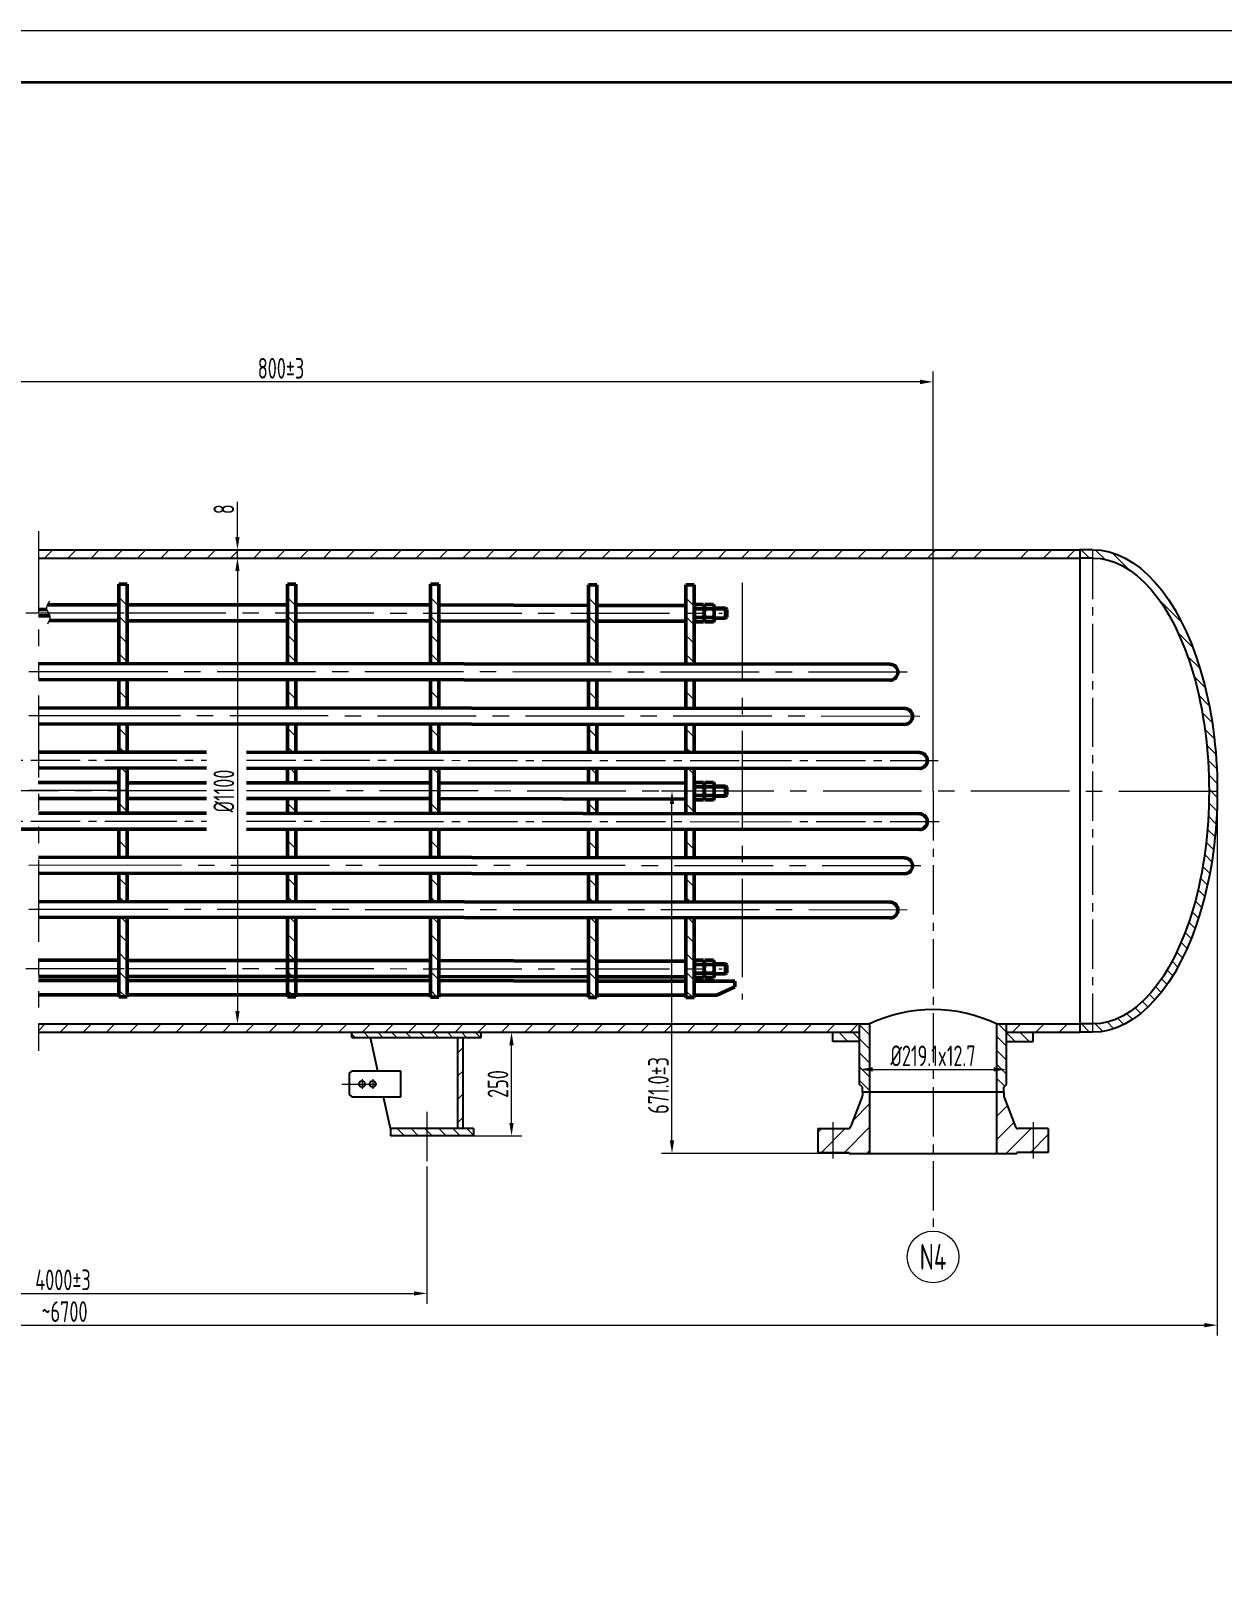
# Model space of a CAD drawing. Header units: millimetres. Extents: x 5765 to 6606, y -201 to 393.
# Drawn here: x 6036.5 to 6266.8, y 96.4 to 393.4 of the extents above; entities that cross this region are included whole.
import ezdxf
from ezdxf.enums import TextEntityAlignment as Align

# ---------------------------------------------------------------- set-up
doc = ezdxf.new("R2010")
doc.units = ezdxf.units.MM
doc.linetypes.add('CENTER2', pattern=[28.575, 19.05, -3.175, 3.175, -3.175])
doc.linetypes.add('PHANTOM2', pattern=[31.75, 15.875, -3.175, 3.175, -3.175, 3.175, -3.175])
for name, color, linetype, lineweight in [('1', 4, 'Continuous', 25), ('1粗实线', 7, 'Continuous', 35), ('2', 7, 'Continuous', 50), ('2细实线', 3, 'Continuous', 13), ('3中心线', 1, 'CENTER2', 13), ('5双点划线', 2, 'PHANTOM2', 13), ('6剖面线', 6, 'Continuous', 13), ('7文本', 2, 'Continuous', 13), ('8标注', 3, 'Continuous', 13), ('9图表', 4, 'Continuous', 13)]:
    doc.layers.add(name, color=color, linetype=linetype, lineweight=lineweight)
doc.styles.add('lanpec', font='bpec_e.shx', dxfattribs={"width": 0.75, "bigfont": 'hztxt.shx'})
doc.styles.add('lanpec-dim', font='bpec_e.shx', dxfattribs={"width": 0.75})
doc.dimstyles.new('lanpec', dxfattribs={"dimtxt": 4, "dimasz": 2.5, "dimexe": 2, "dimexo": 0, "dimtad": 1, "dimdsep": 46, "dimtxsty": 'lanpec-dim', "dimcen": 2.5, "dimclrd": 256, "dimclre": 256, "dimclrt": 256, "dimazin": 0, "dimtfac": 1, "dimtmove": 0, "dimatfit": 3, "dimfxl": 1, "dimlwd": -1, "dimlwe": -1, "dimarcsym": 0})
doc.dimstyles.new('lanpec$0', dxfattribs={"dimscale": 10, "dimtxt": 4, "dimasz": 2.5, "dimexe": 2, "dimexo": 0, "dimtad": 1, "dimdec": 1, "dimdsep": 46, "dimtxsty": 'lanpec-dim', "dimcen": 0.09, "dimclrd": 256, "dimclre": 256, "dimclrt": 256, "dimadec": 1, "dimazin": 0, "dimtfac": 0.707, "dimtdec": 1, "dimtmove": 0, "dimatfit": 3, "dimfxl": 1, "dimarcsym": 0})
pattern_1 = [(45, (5978.941, 1232.6665), (-2.245064, 2.245064), [])]
pattern_2 = [(45, (4696.8236, 1225.4464), (-2.245064, 2.245064), [])]
pattern_3 = [(135, (5978.9409, 1232.6665), (-1.3470384, -1.3470384), [])]

# ---------------------------------------------------------------- blocks, each defined once
blk = doc.blocks.new('A1')
at = {"layer": '1粗实线'}
blk.add_lwpolyline([(-816, 10), (-10, 10), (-10, 584), (-816, 584)], close=True, dxfattribs=at)
at = {"layer": '9图表'}
blk.add_lwpolyline([(-841, 0), (0, 0), (0, 594), (-841, 594)], close=True, dxfattribs=at)
blk = doc.blocks.new('*D35')
at = {"layer": '8标注', "transparency": 16777216}
for p, q in [((5958.81, 325.61), (5958.81, 327.61)), ((6210.86, 246.54), (6210.86, 327.61)), ((6208.36, 325.61), (5961.31, 325.61))]:
    blk.add_line(p, q, dxfattribs=at)
for points in [[(5961.31, 326.03), (5961.31, 325.19), (5958.81, 325.61)], [(6208.36, 326.03), (6208.36, 325.19), (6210.86, 325.61)]]:
    blk.add_solid(points, dxfattribs=at)
at = {"layer": 'Defpoints', "color": 0, "transparency": 16777216}
for p in [(5958.81, 325.61), (5958.81, 325.61), (6210.86, 246.54)]:
    blk.add_point(p, dxfattribs=at)
at = {"layer": '8标注', "transparency": 16777216, "insert": (6084.84, 328.24), "char_height": 4, "attachment_point": 5, "style": 'lanpec-dim'}
blk.add_mtext('800%%P3', dxfattribs=at)
blk = doc.blocks.new('*D37')
at = {"layer": '8标注', "transparency": 16777216}
for p, q in [((5972.39, 173.87), (5972.39, 147.53)), ((6113.02, 174.04), (6113.02, 147.53)), ((5974.89, 149.53), (6110.52, 149.53))]:
    blk.add_line(p, q, dxfattribs=at)
for points in [[(5974.89, 149.94), (5974.89, 149.11), (5972.39, 149.53)], [(6110.52, 149.94), (6110.52, 149.11), (6113.02, 149.53)]]:
    blk.add_solid(points, dxfattribs=at)
at = {"layer": 'Defpoints', "color": 0, "transparency": 16777216}
for p in [(5972.39, 173.87), (6113.02, 174.04), (6113.02, 149.53)]:
    blk.add_point(p, dxfattribs=at)
at = {"layer": '8标注', "transparency": 16777216, "insert": (6042.71, 152.15), "char_height": 4, "attachment_point": 5, "style": 'lanpec-dim'}
blk.add_mtext('4000%%p3', dxfattribs=at)
blk = doc.blocks.new('*D38')
at = {"layer": '8标注', "transparency": 16777216}
for p, q in [((5820.21, 246.58), (5820.21, 141.4)), ((6265.8, 246.58), (6265.8, 141.4)), ((5822.71, 143.4), (6263.3, 143.4))]:
    blk.add_line(p, q, dxfattribs=at)
for points in [[(5822.71, 143.81), (5822.71, 142.98), (5820.21, 143.4)], [(6263.3, 143.81), (6263.3, 142.98), (6265.8, 143.4)]]:
    blk.add_solid(points, dxfattribs=at)
at = {"layer": 'Defpoints', "color": 0, "transparency": 16777216}
for p in [(5820.21, 246.58), (6265.8, 246.58), (6265.8, 143.4)]:
    blk.add_point(p, dxfattribs=at)
at = {"layer": '8标注', "transparency": 16777216, "insert": (6043.01, 146.02), "char_height": 4, "attachment_point": 5, "style": 'lanpec-dim'}
blk.add_mtext('~6700', dxfattribs=at)
blk = doc.blocks.new('*D44')
at = {"layer": '8标注', "transparency": 16777216}
for p, q in [((6196.68, 192.8), (6196.68, 194.8)), ((6225.05, 191.41), (6225.05, 194.8)), ((6199.18, 192.8), (6222.55, 192.8))]:
    blk.add_line(p, q, dxfattribs=at)
for points in [[(6199.18, 193.22), (6199.18, 192.39), (6196.68, 192.8)], [(6222.55, 193.22), (6222.55, 192.39), (6225.05, 192.8)]]:
    blk.add_solid(points, dxfattribs=at)
at = {"layer": 'Defpoints', "color": 0, "transparency": 16777216}
for p in [(6196.68, 192.8), (6225.05, 192.8), (6225.05, 191.41)]:
    blk.add_point(p, dxfattribs=at)
at = {"layer": '8标注', "transparency": 16777216, "insert": (6210.86, 195.43), "char_height": 4, "attachment_point": 5, "style": 'lanpec-dim'}
blk.add_mtext('%%C219.1x12.7', dxfattribs=at)
blk = doc.blocks.new('*D49')
at = {"layer": '8标注', "transparency": 16777216}
for p, q in [((6123.52, 199.98), (6131.4, 199.98)), ((6129.4, 182.48), (6129.4, 197.48)), ((6122.02, 179.98), (6131.4, 179.98))]:
    blk.add_line(p, q, dxfattribs=at)
for points in [[(6128.98, 197.48), (6129.81, 197.48), (6129.4, 199.98)], [(6128.98, 182.48), (6129.81, 182.48), (6129.4, 179.98)]]:
    blk.add_solid(points, dxfattribs=at)
at = {"layer": 'Defpoints', "color": 0, "transparency": 16777216}
for p in [(6123.52, 199.98), (6129.4, 199.98), (6122.02, 179.98)]:
    blk.add_point(p, dxfattribs=at)
at = {"layer": '8标注', "transparency": 16777216, "insert": (6126.77, 189.98), "char_height": 4, "attachment_point": 5, "rotation": 90, "style": 'lanpec-dim'}
blk.add_mtext('250', dxfattribs=at)
blk = doc.blocks.new('*D61')
at = {"layer": '8标注', "transparency": 16777216}
for p, q in [((6076.43, 291.58), (6078.43, 291.58)), ((6076.43, 289.08), (6076.43, 204.08)), ((6076.43, 201.58), (6078.43, 201.58))]:
    blk.add_line(p, q, dxfattribs=at)
for points in [[(6076.01, 289.08), (6076.84, 289.08), (6076.43, 291.58)], [(6076.01, 204.08), (6076.84, 204.08), (6076.43, 201.58)]]:
    blk.add_solid(points, dxfattribs=at)
at = {"layer": 'Defpoints', "color": 0, "transparency": 16777216}
for p in [(6076.43, 291.58), (6076.43, 201.58), (6076.43, 201.58)]:
    blk.add_point(p, dxfattribs=at)
at = {"layer": '8标注', "transparency": 16777216, "insert": (6073.8, 246.58), "char_height": 4, "attachment_point": 5, "rotation": 90, "style": 'lanpec-dim'}
blk.add_mtext('%%C1100', dxfattribs=at)
blk = doc.blocks.new('*D60')
at = {"layer": '8标注', "transparency": 16777216}
for p, q in [((6076.43, 295.68), (6076.43, 302.42)), ((6079.41, 293.18), (6074.43, 293.18)), ((6079.19, 291.58), (6074.43, 291.58)), ((6076.43, 291.58), (6076.43, 293.18)), ((6076.43, 289.08), (6076.43, 286.58))]:
    blk.add_line(p, q, dxfattribs=at)
for points in [[(6076.01, 295.68), (6076.84, 295.68), (6076.43, 293.18)], [(6076.01, 289.08), (6076.84, 289.08), (6076.43, 291.58)]]:
    blk.add_solid(points, dxfattribs=at)
at = {"layer": 'Defpoints', "color": 0, "transparency": 16777216}
for p in [(6076.43, 293.18), (6079.19, 291.58), (6079.41, 293.18)]:
    blk.add_point(p, dxfattribs=at)
at = {"layer": '8标注', "transparency": 16777216, "insert": (6073.8, 301.02), "char_height": 4, "attachment_point": 5, "rotation": 90, "style": 'lanpec-dim'}
blk.add_mtext('8', dxfattribs=at)
blk = doc.blocks.new('管口号')
at = {"layer": '2细实线'}
blk.add_circle((0, 5), 5, dxfattribs=at)
at = {"layer": '7文本', "style": 'lanpec', "width": 0.75}
blk.add_attdef('N', text='', height=5, dxfattribs=at).set_placement((0, 5), align=Align.MIDDLE_CENTER)
blk = doc.blocks.new('*D65')
at = {"layer": '8标注', "transparency": 16777216}
for p, q in [((6166.95, 246.58), (6158.41, 246.58)), ((6160.41, 179.08), (6160.41, 244.08)), ((6206.94, 176.58), (6158.41, 176.58))]:
    blk.add_line(p, q, dxfattribs=at)
for points in [[(6159.99, 244.08), (6160.83, 244.08), (6160.41, 246.58)], [(6159.99, 179.08), (6160.83, 179.08), (6160.41, 176.58)]]:
    blk.add_solid(points, dxfattribs=at)
at = {"layer": 'Defpoints', "color": 0, "transparency": 16777216}
for p in [(6160.41, 246.58), (6166.95, 246.58), (6206.94, 176.58)]:
    blk.add_point(p, dxfattribs=at)
at = {"layer": '8标注', "transparency": 16777216, "insert": (6157.79, 189.7), "char_height": 4, "attachment_point": 5, "rotation": 90, "style": 'lanpec-dim'}
blk.add_mtext('671.0±3', dxfattribs=at)

msp = doc.modelspace()

# ---------------------------------------------------------------- hatches: boundary and pattern name
at = {"layer": '6剖面线'}
h = msp.add_hatch(dxfattribs=at)
h.set_pattern_fill('ANSI31', color=256, style=0)
h.set_pattern_definition(pattern_1)
h.paths.add_polyline_path([(6226.383, 293.183), (6226.383, 291.583), (6239.203, 291.583), (6239.203, 293.183)])
h.paths.add_polyline_path([(6222.111, 291.583), (6222.111, 293.183), (6037.951, 293.183), (6037.951, 291.583)])
h = msp.add_hatch(dxfattribs=at)
h.set_pattern_fill('ANSI31', color=256, scale=0.6, angle=90, style=0)
h.set_pattern_definition(pattern_3)
h.paths.add_polyline_path([(6241.703, 201.583), (6239.203, 201.583), (6239.203, 199.983), (6241.703, 199.983)])
edge = h.paths.add_edge_path()
edge.add_ellipse((6241.703, 246.583), major_axis=(0, 46.6), ratio=0.5171674, start_angle=180, end_angle=360)
edge.add_line((6241.703, 293.183), (6241.703, 291.583))
edge.add_ellipse((6241.703, 246.583), major_axis=(0, 45), ratio=0.5, start_angle=180, end_angle=360, ccw=False)
edge.add_line((6241.703, 201.583), (6241.703, 199.983))
h.paths.add_polyline_path([(6241.703, 293.183), (6239.203, 293.183), (6239.203, 291.583), (6241.703, 291.583)])
h = msp.add_hatch(dxfattribs=at)
h.set_pattern_fill('ANSI31', color=256, scale=0.804645, angle=90)
h.set_pattern_definition([(135, (4751.496, -86.7628), (-1.8064793, -1.8064793), [])])
h.paths.add_polyline_path([(6055.146, 286.546), (6053.536, 286.546), (6053.536, 281.027), (6055.146, 281.027)])
h.paths.add_polyline_path([(6055.146, 281.027), (6053.536, 281.027), (6053.536, 271.177), (6055.146, 271.177)])
h.paths.add_polyline_path([(6055.146, 268.112), (6053.536, 268.112), (6053.536, 262.648), (6055.146, 262.648)])
h.paths.add_polyline_path([(6055.146, 259.583), (6053.536, 259.583), (6053.536, 254.113), (6055.146, 254.113)])
h.paths.add_polyline_path([(6055.146, 251.043), (6053.536, 251.043), (6053.536, 248.204), (6055.146, 248.204)])
h.paths.add_polyline_path([(6055.146, 245.147), (6053.536, 245.147), (6053.536, 242.308), (6055.146, 242.308)])
h.paths.add_polyline_path([(6055.146, 239.238), (6053.536, 239.238), (6053.536, 233.769), (6055.146, 233.769)])
h.paths.add_polyline_path([(6055.146, 230.704), (6053.536, 230.704), (6053.536, 225.239), (6055.146, 225.239)])
h.paths.add_polyline_path([(6055.146, 222.174), (6053.536, 222.174), (6053.536, 212.325), (6055.146, 212.325)])
h.paths.add_polyline_path([(6055.146, 212.325), (6053.536, 212.325), (6053.536, 206.805), (6055.146, 206.805)])
h = msp.add_hatch(dxfattribs=at)
h.set_pattern_fill('ANSI31', color=256, scale=0.804645, angle=90)
h.set_pattern_definition([(135, (4784.0853, -86.775), (-1.8064793, -1.8064793), [])])
h.paths.add_polyline_path([(6087.735, 286.534), (6086.126, 286.534), (6086.126, 281.014), (6087.735, 281.014)])
h.paths.add_polyline_path([(6087.735, 281.014), (6086.126, 281.014), (6086.126, 271.165), (6087.735, 271.165)])
h.paths.add_polyline_path([(6087.735, 268.1), (6086.126, 268.1), (6086.126, 262.635), (6087.735, 262.635)])
h.paths.add_polyline_path([(6087.735, 259.57), (6086.126, 259.57), (6086.126, 254.101), (6087.735, 254.101)])
h.paths.add_polyline_path([(6087.735, 251.031), (6086.126, 251.031), (6086.126, 248.192), (6087.735, 248.192)])
h.paths.add_polyline_path([(6087.735, 245.135), (6086.126, 245.135), (6086.126, 242.296), (6087.735, 242.296)])
h.paths.add_polyline_path([(6087.735, 239.226), (6086.126, 239.226), (6086.126, 233.756), (6087.735, 233.756)])
h.paths.add_polyline_path([(6087.735, 230.691), (6086.126, 230.691), (6086.126, 225.227), (6087.735, 225.227)])
h.paths.add_polyline_path([(6087.735, 222.162), (6086.126, 222.162), (6086.126, 212.312), (6087.735, 212.312)])
h.paths.add_polyline_path([(6087.735, 212.312), (6086.126, 212.312), (6086.126, 206.793), (6087.735, 206.793)])
h = msp.add_hatch(dxfattribs=at)
h.set_pattern_fill('ANSI31', color=256, scale=0.804645, angle=90)
h.set_pattern_definition([(135, (4811.672, -86.795), (-1.8064793, -1.8064793), [])])
h.paths.add_polyline_path([(6115.322, 286.514), (6113.712, 286.514), (6113.712, 280.994), (6115.322, 280.994)])
h.paths.add_polyline_path([(6115.322, 280.994), (6113.712, 280.994), (6113.712, 271.145), (6115.322, 271.145)])
h.paths.add_polyline_path([(6115.322, 268.08), (6113.712, 268.08), (6113.712, 262.615), (6115.322, 262.615)])
h.paths.add_polyline_path([(6115.322, 259.55), (6113.712, 259.55), (6113.712, 254.081), (6115.322, 254.081)])
h.paths.add_polyline_path([(6115.322, 251.011), (6113.712, 251.011), (6113.712, 248.172), (6115.322, 248.172)])
h.paths.add_polyline_path([(6115.322, 245.115), (6113.712, 245.115), (6113.712, 242.276), (6115.322, 242.276)])
h.paths.add_polyline_path([(6115.322, 239.206), (6113.712, 239.206), (6113.712, 233.736), (6115.322, 233.736)])
h.paths.add_polyline_path([(6115.322, 230.671), (6113.712, 230.671), (6113.712, 225.207), (6115.322, 225.207)])
h.paths.add_polyline_path([(6115.322, 222.142), (6113.712, 222.142), (6113.712, 212.292), (6115.322, 212.292)])
h.paths.add_polyline_path([(6115.322, 212.292), (6113.712, 212.292), (6113.712, 206.773), (6115.322, 206.773)])
h = msp.add_hatch(dxfattribs=at)
h.set_pattern_fill('ANSI31', color=256, scale=0.804645, angle=90)
h.set_pattern_definition([(135, (4842.2413, -86.8808), (-1.8064793, -1.8064793), [])])
h.paths.add_polyline_path([(6145.891, 286.428), (6144.282, 286.428), (6144.282, 280.909), (6145.891, 280.909)])
h.paths.add_polyline_path([(6145.891, 280.909), (6144.282, 280.909), (6144.282, 271.059), (6145.891, 271.059)])
h.paths.add_polyline_path([(6145.891, 267.994), (6144.282, 267.994), (6144.282, 262.53), (6145.891, 262.53)])
h.paths.add_polyline_path([(6145.891, 259.465), (6144.282, 259.465), (6144.282, 253.995), (6145.891, 253.995)])
h.paths.add_polyline_path([(6145.891, 250.925), (6144.282, 250.925), (6144.282, 248.086), (6145.891, 248.086)])
h.paths.add_polyline_path([(6145.891, 245.029), (6144.282, 245.029), (6144.282, 242.19), (6145.891, 242.19)])
h.paths.add_polyline_path([(6145.891, 239.12), (6144.282, 239.12), (6144.282, 233.651), (6145.891, 233.651)])
h.paths.add_polyline_path([(6145.891, 230.586), (6144.282, 230.586), (6144.282, 225.121), (6145.891, 225.121)])
h.paths.add_polyline_path([(6145.891, 222.056), (6144.282, 222.056), (6144.282, 212.207), (6145.891, 212.207)])
h.paths.add_polyline_path([(6145.891, 212.207), (6144.282, 212.207), (6144.282, 206.687), (6145.891, 206.687)])
h = msp.add_hatch(dxfattribs=at)
h.set_pattern_fill('ANSI31', color=256, scale=0.804645, angle=90)
h.set_pattern_definition([(135, (4861.071, -86.8808), (-1.8064793, -1.8064793), [])])
h.paths.add_polyline_path([(6164.721, 286.428), (6163.111, 286.428), (6163.111, 280.909), (6164.721, 280.909)])
h.paths.add_polyline_path([(6164.721, 280.909), (6163.111, 280.909), (6163.111, 271.059), (6164.721, 271.059)])
h.paths.add_polyline_path([(6164.721, 267.994), (6163.111, 267.994), (6163.111, 262.53), (6164.721, 262.53)])
h.paths.add_polyline_path([(6164.721, 259.465), (6163.111, 259.465), (6163.111, 253.995), (6164.721, 253.995)])
h.paths.add_polyline_path([(6164.721, 250.925), (6163.111, 250.925), (6163.111, 248.086), (6164.721, 248.086)])
h.paths.add_polyline_path([(6164.721, 245.029), (6163.111, 245.029), (6163.111, 242.19), (6164.721, 242.19)])
h.paths.add_polyline_path([(6164.721, 239.12), (6163.111, 239.12), (6163.111, 233.651), (6164.721, 233.651)])
h.paths.add_polyline_path([(6164.721, 230.586), (6163.111, 230.586), (6163.111, 225.121), (6164.721, 225.121)])
h.paths.add_polyline_path([(6164.721, 222.056), (6163.111, 222.056), (6163.111, 212.207), (6164.721, 212.207)])
h.paths.add_polyline_path([(6164.721, 212.207), (6163.111, 212.207), (6163.111, 206.687), (6164.721, 206.687)])
h = msp.add_hatch(dxfattribs=at)
h.set_pattern_fill('ANSI31', color=256, style=0)
h.set_pattern_definition(pattern_2)
h.paths.add_polyline_path([(6239.203, 201.583), (6225.046, 201.583), (6225.046, 199.983), (6239.203, 199.983)])
h.paths.add_polyline_path([(6196.678, 199.983), (6196.678, 201.583), (6037.951, 201.583), (6037.951, 199.983), (6110.631, 199.983), (6111.544, 199.983), (6113.259, 199.983), (6115.112, 199.983), (6115.887, 199.983)])
h = msp.add_hatch(dxfattribs=at)
h.set_pattern_fill('ANSI31', color=256, scale=0.6, angle=90, style=0)
h.set_pattern_definition([(135, (6112.0725, 199.5294), (-1.34704, -1.34704), [])])
h.paths.add_polyline_path([(6115.887, 199.983), (6110.631, 199.983), (6110.631, 198.983), (6115.887, 198.983)])
h.paths.add_polyline_path([(6110.631, 198.983), (6110.631, 199.983), (6098.521, 199.983), (6098.521, 198.983)])
h.paths.add_polyline_path([(6115.887, 199.983), (6115.887, 198.983), (6123.521, 198.983), (6123.521, 199.983)])
h = msp.add_hatch(dxfattribs=at)
h.set_pattern_fill('ANSI31', color=256, scale=0.6, angle=90, style=0)
h.set_pattern_definition(pattern_3)
h.paths.add_polyline_path([(6196.678, 198.215), (6196.678, 199.983), (6191.518, 199.983), (6191.518, 198.215)])
h.paths.add_polyline_path([(6225.046, 199.983), (6225.046, 198.215), (6230.206, 198.215), (6230.206, 199.983)])
h = msp.add_hatch(dxfattribs=at)
h.set_pattern_fill('ANSI31', color=256, scale=0.6, angle=90, style=0)
h.set_pattern_definition([(135, (6196.8826, 193.1177), (-1.34704, -1.34704), [])])
h.paths.add_polyline_path([(6197.212, 201.583), (6196.678, 201.583), (6196.678, 189.879), (6197.212, 189.345)])
h.paths.add_polyline_path([(6225.046, 201.583), (6224.512, 201.583), (6224.512, 189.345), (6225.046, 189.879)])
h.paths.add_polyline_path([(6198.612, 188.383), (6197.212, 188.383), (6197.212, 201.583), (6198.612, 201.583)])
h.paths.add_polyline_path([(6224.512, 188.383), (6223.112, 188.383), (6223.112, 201.583), (6224.512, 201.583)])
h = msp.add_hatch(dxfattribs=at)
h.set_pattern_fill('ANSI31', color=256, style=0)
h.set_pattern_definition(pattern_2)
h.paths.add_polyline_path([(6120.021, 198.983), (6119.021, 198.983), (6119.021, 181.383), (6120.021, 181.383)])
h = msp.add_hatch(dxfattribs=at)
h.set_pattern_fill('ANSI31', color=256, style=0)
h.set_pattern_definition(pattern_1)
h.paths.add_polyline_path([(6230.232, 181.393), (6228.732, 181.393), (6228.732, 176.783), (6230.232, 176.783)])
h.paths.add_polyline_path([(6231.732, 181.393), (6230.232, 181.393), (6230.232, 176.783), (6231.732, 176.783)])
h.paths.add_polyline_path([(6228.732, 176.783), (6227.052, 176.783), (6227.052, 176.583), (6223.112, 176.583), (6223.112, 188.383), (6224.512, 188.383), (6224.512, 187.776, 0.09138), (6224.545, 187.597), (6226.789, 181.715, 0.3110597), (6227.257, 181.393), (6228.732, 181.393)])
h.paths.add_polyline_path([(6233.112, 176.783), (6231.732, 176.783), (6231.732, 181.393), (6233.112, 181.393)])
h.paths.add_polyline_path([(6198.612, 176.583), (6194.672, 176.583), (6194.672, 176.783), (6191.492, 176.783), (6191.492, 181.393), (6194.468, 181.393, 0.3110597), (6194.935, 181.715), (6197.179, 187.597, 0.09138), (6197.212, 187.776), (6197.212, 188.383), (6198.612, 188.383)])
h.paths.add_polyline_path([(6191.492, 176.783), (6188.612, 176.783), (6188.612, 181.393), (6191.492, 181.393)])
h = msp.add_hatch(dxfattribs=at)
h.set_pattern_fill('ANSI31', color=256, scale=0.6, angle=90, style=0)
h.set_pattern_definition([(135, (4696.8236, 1225.4464), (-1.3470384, -1.3470384), [])])
h.paths.add_polyline_path([(6122.021, 179.983), (6122.021, 181.383), (6113.021, 181.383), (6113.021, 179.983)])
h.paths.add_polyline_path([(6113.021, 179.983), (6113.021, 181.383), (6106.021, 181.383), (6106.021, 179.983)])

# ---------------------------------------------------------------- linework, layer by layer
for p, q in [((6037.951, 293.183), (6226.75, 293.183)), ((6037.951, 291.583), (6225.71, 291.583)), ((6225.663, 291.583), (6239.203, 291.583)), ((6226.383, 293.183), (6239.203, 293.183)), ((6239.203, 293.183), (6239.203, 199.983)), ((6241.703, 293.183), (6239.203, 293.183)), ((6241.703, 291.583), (6239.203, 291.583)), ((6037.951, 201.583), (6198.612, 201.583)), ((6037.951, 199.983), (6110.631, 199.983)), ((6098.521, 198.983), (6098.521, 199.983)), ((6110.631, 199.983), (6196.678, 199.983)), ((6123.521, 198.983), (6123.521, 199.983)), ((6191.518, 198.215), (6191.518, 199.983)), ((6196.678, 189.879), (6196.678, 201.583)), ((6198.612, 201.583), (6198.612, 176.583)), ((6223.112, 201.583), (6239.203, 201.583)), ((6223.112, 201.583), (6223.112, 176.583)), ((6225.046, 189.879), (6225.046, 201.583)), ((6225.046, 199.983), (6239.203, 199.983)), ((6230.206, 198.215), (6230.206, 199.983)), ((6241.703, 201.583), (6239.203, 201.583)), ((6241.703, 199.983), (6239.203, 199.983)), ((6098.521, 198.983), (6110.631, 198.983)), ((6103.567, 192.483), (6102.129, 198.983)), ((6110.631, 198.983), (6123.521, 198.983)), ((6119.021, 181.383), (6119.021, 198.983)), ((6120.021, 181.383), (6120.021, 198.983)), ((6196.678, 198.215), (6191.518, 198.215)), ((6225.046, 198.215), (6230.206, 198.215)), ((6106.021, 181.383), (6104.672, 187.483)), ((6197.179, 187.597), (6194.935, 181.715)), ((6197.212, 189.345), (6196.678, 189.879)), ((6197.212, 188.383), (6197.212, 189.345)), ((6197.212, 188.383), (6197.212, 189.345)), ((6224.512, 188.383), (6197.212, 188.383)), ((6197.212, 188.383), (6197.212, 187.776)), ((6224.512, 189.345), (6225.046, 189.879)), ((6224.512, 188.383), (6224.512, 189.345)), ((6224.512, 188.383), (6224.512, 189.345)), ((6224.512, 188.383), (6224.512, 187.776)), ((6224.545, 187.597), (6226.789, 181.715)), ((6122.021, 181.383), (6106.021, 181.383)), ((6106.021, 181.383), (6106.021, 179.983)), ((6122.021, 181.383), (6122.021, 179.983)), ((6188.612, 181.393), (6188.612, 176.783)), ((6188.612, 181.393), (6194.468, 181.393)), ((6233.112, 181.393), (6227.257, 181.393)), ((6233.112, 181.393), (6233.112, 176.783)), ((6122.021, 179.983), (6106.021, 179.983)), ((6122.021, 179.983), (6106.021, 179.983)), ((6188.612, 176.783), (6194.672, 176.783)), ((6194.672, 176.783), (6194.672, 176.583)), ((6194.672, 176.583), (6227.052, 176.583)), ((6233.112, 176.783), (6227.052, 176.783)), ((6227.052, 176.783), (6227.052, 176.583))]:
    msp.add_line(p, q)
at = {"ltscale": 2}
for p, q in [((6098.021, 191.983), (6098.521, 192.483)), ((6098.021, 191.983), (6098.021, 187.983)), ((6108.021, 192.483), (6098.521, 192.483)), ((6108.021, 187.483), (6108.021, 192.483)), ((6098.021, 187.983), (6098.521, 187.483)), ((6098.521, 187.483), (6108.021, 187.483))]:
    msp.add_line(p, q, dxfattribs=at)
at = {"ltscale": 3}
for centre in [(6100.521, 189.983), (6102.575, 189.983)]:
    msp.add_circle(centre, 0.6, dxfattribs=at)
for centre, radius, start, end in [((6210.862, 175.883), 28.471, 64.51564, 115.48436), ((6196.712, 187.776), 0.5, 339.11524, 0), ((6225.012, 187.776), 0.5, 180, 200.88476), ((6194.468, 181.893), 0.5, 270, 339.11524), ((6227.257, 181.893), 0.5, 200.88476, 270)]:
    msp.add_arc(centre, radius, start, end)
at = {"extrusion": (0, 0, -1)}
for major_axis, ratio in [((0, 46.6), 0.5171674), ((0, 45), 0.5)]:
    msp.add_ellipse((6241.703, 246.583), major_axis=major_axis, ratio=ratio, start_param=0, end_param=3.1415927, dxfattribs=at)
at = {"layer": '1'}
for p, q in [((6168.583, 281.633), (6170.997, 281.633)), ((6168.583, 280.184), (6170.997, 280.184)), ((6168.583, 247.282), (6170.997, 247.282)), ((6168.583, 245.833), (6170.997, 245.833)), ((6168.583, 212.931), (6170.997, 212.931)), ((6168.583, 211.482), (6170.997, 211.482))]:
    msp.add_line(p, q, dxfattribs=at)
at = {"layer": '2'}
for p, q in [((6055.146, 286.546), (6053.536, 286.546)), ((6053.536, 286.546), (6053.536, 271.178)), ((6055.146, 271.178), (6055.146, 286.546)), ((6087.735, 286.534), (6086.126, 286.534)), ((6086.126, 286.534), (6086.126, 271.166)), ((6087.735, 271.166), (6087.735, 286.534)), ((6115.322, 286.514), (6113.712, 286.514)), ((6113.712, 286.514), (6113.712, 271.146)), ((6115.322, 271.146), (6115.322, 286.514)), ((6145.891, 286.428), (6144.282, 286.428)), ((6144.282, 286.428), (6144.282, 271.063)), ((6145.891, 271.063), (6145.891, 286.428)), ((6164.721, 286.428), (6163.111, 286.428)), ((6163.111, 286.428), (6163.111, 271.064)), ((6164.721, 271.064), (6164.721, 286.428)), ((6039.701, 282.555), (6053.536, 282.555)), ((6055.146, 282.555), (6055.162, 282.543)), ((6055.162, 282.543), (6086.126, 282.543)), ((6087.735, 282.543), (6113.712, 282.523)), ((6115.322, 282.523), (6144.282, 282.437)), ((6145.891, 282.437), (6163.111, 282.437)), ((6164.721, 282.163), (6164.721, 279.654)), ((6164.844, 282.581), (6166.529, 282.581)), ((6166.652, 282.163), (6166.652, 279.654)), ((6166.652, 282.163), (6166.652, 279.654)), ((6166.775, 282.581), (6168.46, 282.581)), ((6168.583, 282.163), (6168.583, 279.654)), ((6037.95, 281.65), (6039.56, 281.65)), ((6037.95, 280.39), (6040.15, 280.39)), ((6040.033, 279.498), (6053.536, 279.498)), ((6055.146, 279.498), (6055.162, 279.486)), ((6055.162, 279.486), (6086.126, 279.486)), ((6087.735, 279.486), (6113.712, 279.466)), ((6115.322, 279.466), (6144.282, 279.38)), ((6145.891, 279.38), (6163.111, 279.38)), ((6164.844, 281.745), (6166.529, 281.745)), ((6164.844, 280.072), (6166.529, 280.072)), ((6164.844, 279.236), (6166.529, 279.236)), ((6166.775, 281.745), (6168.46, 281.745)), ((6166.775, 280.072), (6168.46, 280.072)), ((6166.775, 279.236), (6168.46, 279.236)), ((6168.583, 281.874), (6170.756, 281.874)), ((6168.583, 281.874), (6168.583, 279.943)), ((6170.756, 279.943), (6168.583, 279.943)), ((6170.756, 281.874), (6170.997, 281.633)), ((6170.756, 281.874), (6170.756, 279.943)), ((6170.997, 280.184), (6170.756, 279.943)), ((6170.997, 281.633), (6170.997, 280.184)), ((6037.95, 271.19), (6202.549, 271.064)), ((6037.95, 268.11), (6202.549, 267.994)), ((6053.536, 268.112), (6053.536, 262.648)), ((6055.146, 262.648), (6055.146, 268.112)), ((6086.126, 268.1), (6086.126, 262.635)), ((6087.735, 262.635), (6087.735, 268.1)), ((6113.712, 268.08), (6113.712, 262.615)), ((6115.322, 262.615), (6115.322, 268.08)), ((6144.282, 267.994), (6144.282, 262.53)), ((6145.891, 262.53), (6145.891, 267.994)), ((6163.111, 267.994), (6163.111, 262.53)), ((6164.721, 262.53), (6164.721, 267.994)), ((6037.95, 262.66), (6205.394, 262.53)), ((6037.95, 259.56), (6205.394, 259.46)), ((6053.536, 259.582), (6053.536, 254.113)), ((6055.146, 254.113), (6055.146, 259.582)), ((6086.126, 259.57), (6086.126, 254.101)), ((6087.735, 254.101), (6087.735, 259.57)), ((6113.712, 259.55), (6113.712, 254.081)), ((6115.322, 254.081), (6115.322, 259.55)), ((6144.282, 259.461), (6144.282, 253.995)), ((6145.891, 253.995), (6145.891, 259.461)), ((6163.111, 259.46), (6163.111, 253.995)), ((6164.721, 253.995), (6164.721, 259.46)), ((6037.95, 254.11), (6070.48, 254.088)), ((6078.17, 254.083), (6208.239, 253.995)), ((6037.94, 251.05), (6070.48, 251.026)), ((6053.536, 251.043), (6053.536, 242.308)), ((6055.146, 242.308), (6055.146, 251.043)), ((6078.17, 251.021), (6208.239, 250.925)), ((6086.126, 251.031), (6086.126, 248.192)), ((6087.735, 248.192), (6087.735, 251.031)), ((6113.712, 251.011), (6113.712, 242.276)), ((6115.322, 242.276), (6115.322, 251.011)), ((6144.282, 250.925), (6144.282, 248.086)), ((6145.891, 248.086), (6145.891, 250.925)), ((6163.111, 250.925), (6163.111, 242.19)), ((6164.721, 242.19), (6164.721, 250.925)), ((6037.93, 248.22), (6053.53, 248.23)), ((6055.146, 248.204), (6055.162, 248.192)), ((6055.162, 248.192), (6070.48, 248.187)), ((6078.17, 248.184), (6113.712, 248.172)), ((6115.322, 248.172), (6163.111, 248.086)), ((6164.721, 247.812), (6164.721, 245.303)), ((6164.844, 248.23), (6166.529, 248.23)), ((6164.844, 247.394), (6166.529, 247.394)), ((6166.652, 247.812), (6166.652, 245.303)), ((6166.652, 247.812), (6166.652, 245.303)), ((6166.775, 248.23), (6168.46, 248.23)), ((6166.775, 247.394), (6168.46, 247.394)), ((6168.583, 247.812), (6168.583, 245.303)), ((6168.583, 247.523), (6170.756, 247.523)), ((6168.583, 247.523), (6168.583, 245.592)), ((6170.756, 247.523), (6170.997, 247.282)), ((6170.756, 247.523), (6170.756, 245.592)), ((6170.997, 247.282), (6170.997, 245.833)), ((6037.93, 245.13), (6053.53, 245.14)), ((6055.146, 245.147), (6055.162, 245.135)), ((6055.162, 245.135), (6070.48, 245.129)), ((6078.17, 245.127), (6113.712, 245.115)), ((6086.126, 245.135), (6086.126, 242.296)), ((6087.735, 242.296), (6087.735, 245.135)), ((6115.322, 245.115), (6163.111, 245.029)), ((6144.282, 245.029), (6144.282, 242.19)), ((6145.891, 242.19), (6145.891, 245.029)), ((6164.844, 245.721), (6166.529, 245.721)), ((6164.844, 244.885), (6166.529, 244.885)), ((6166.775, 245.721), (6168.46, 245.721)), ((6166.775, 244.885), (6168.46, 244.885)), ((6170.756, 245.592), (6168.583, 245.592)), ((6170.997, 245.833), (6170.756, 245.592)), ((6037.95, 242.33), (6070.48, 242.303)), ((6078.17, 242.297), (6208.239, 242.19)), ((5909.54, 239.145), (6055.162, 239.226)), ((6053.536, 239.238), (6053.536, 233.769)), ((6055.146, 233.769), (6055.146, 239.238)), ((6055.162, 239.226), (6070.48, 239.215)), ((6078.17, 239.21), (6208.239, 239.12)), ((6086.126, 239.226), (6086.126, 233.757)), ((6087.735, 233.757), (6087.735, 239.226)), ((6113.712, 239.206), (6113.712, 233.737)), ((6115.322, 233.737), (6115.322, 239.206)), ((6144.282, 239.12), (6144.282, 233.654)), ((6145.891, 233.654), (6145.891, 239.12)), ((6163.111, 239.12), (6163.111, 233.655)), ((6164.721, 233.655), (6164.721, 239.12)), ((6037.95, 233.78), (6205.394, 233.656)), ((6037.95, 230.71), (6205.394, 230.586)), ((6053.536, 230.704), (6053.536, 225.239)), ((6055.146, 225.239), (6055.146, 230.704)), ((6086.126, 230.691), (6086.126, 225.227)), ((6087.735, 225.227), (6087.735, 230.691)), ((6113.712, 230.671), (6113.712, 225.207)), ((6115.322, 225.207), (6115.322, 230.671)), ((6144.282, 230.586), (6144.282, 225.121)), ((6145.891, 225.121), (6145.891, 230.586)), ((6163.111, 230.586), (6163.111, 225.121)), ((6164.721, 225.121), (6164.721, 230.586)), ((6037.95, 225.21), (6202.549, 225.121)), ((6037.95, 222.21), (6202.549, 222.051)), ((6053.536, 222.173), (6053.536, 206.805)), ((6055.146, 206.805), (6055.146, 222.173)), ((6086.126, 222.161), (6086.126, 206.793)), ((6087.735, 206.793), (6087.735, 222.161)), ((6113.712, 222.141), (6113.712, 206.773)), ((6115.322, 206.773), (6115.322, 222.141)), ((6144.282, 222.052), (6144.282, 206.687)), ((6145.891, 206.687), (6145.891, 222.052)), ((6163.111, 222.052), (6163.111, 206.687)), ((6164.721, 206.687), (6164.721, 222.052)), ((6037.91, 213.88), (6053.51, 213.89)), ((6055.162, 213.841), (6113.712, 213.821)), ((6164.844, 213.879), (6166.529, 213.879)), ((6166.775, 213.879), (6168.46, 213.879)), ((6115.322, 213.821), (6144.282, 213.735)), ((6145.891, 213.735), (6163.111, 213.735)), ((6164.721, 213.461), (6164.721, 210.952)), ((6164.844, 213.043), (6166.529, 213.043)), ((6164.844, 211.37), (6166.529, 211.37)), ((6166.652, 213.461), (6166.652, 210.952)), ((6166.652, 213.461), (6166.652, 210.952)), ((6166.775, 213.043), (6168.46, 213.043)), ((6166.775, 211.37), (6168.46, 211.37)), ((6168.583, 213.461), (6168.583, 210.952)), ((6168.583, 213.172), (6170.756, 213.172)), ((6168.583, 213.172), (6168.583, 211.241)), ((6170.756, 211.241), (6168.583, 211.241)), ((6170.756, 213.172), (6170.997, 212.931)), ((6170.756, 213.172), (6170.756, 211.241)), ((6170.997, 211.482), (6170.756, 211.241)), ((6170.997, 212.931), (6170.997, 211.482)), ((6037.96, 210.76), (6053.56, 210.77)), ((6037.96, 209.99), (6053.56, 210)), ((6055.162, 210.784), (6113.712, 210.764)), ((6055.162, 209.979), (6113.712, 209.959)), ((6115.322, 210.764), (6144.282, 210.678)), ((6115.322, 209.959), (6144.282, 209.873)), ((6145.891, 210.678), (6163.111, 210.678)), ((6145.891, 209.873), (6163.111, 209.873)), ((6164.721, 209.873), (6172.553, 209.873)), ((6164.844, 210.534), (6166.529, 210.534)), ((6166.775, 210.534), (6168.46, 210.534)), ((6172.553, 208.754), (6169.071, 207.13)), ((6172.553, 209.873), (6172.553, 208.754)), ((6037.9, 207.21), (6053.5, 207.22)), ((6055.146, 206.805), (6053.536, 206.805)), ((6055.162, 207.236), (6113.712, 207.216)), ((6087.735, 206.793), (6086.126, 206.793)), ((6115.322, 206.773), (6113.712, 206.773)), ((6115.322, 207.216), (6144.282, 207.13)), ((6145.891, 206.687), (6144.282, 206.687)), ((6145.891, 207.13), (6163.111, 207.13)), ((6164.721, 206.687), (6163.111, 206.687)), ((6169.071, 207.13), (6164.721, 207.13))]:
    msp.add_line(p, q, dxfattribs=at)
for centre, radius, start, end in [((6165.491, 282.163), 0.77, 147.13277, 212.86723), ((6165.881, 282.163), 0.77, 327.13277, 32.86723), ((6167.422, 282.163), 0.77, 147.13277, 212.86723), ((6167.813, 282.163), 0.77, 327.13277, 32.86723), ((6167.617, 280.909), 2.897, 163.22135, 196.77865), ((6165.491, 279.654), 0.77, 147.13277, 212.86723), ((6163.755, 280.909), 2.897, 343.22135, 16.77865), ((6165.881, 279.654), 0.77, 327.13277, 32.86723), ((6169.549, 280.909), 2.897, 163.22135, 196.77865), ((6167.422, 279.654), 0.77, 147.13277, 212.86723), ((6165.686, 280.909), 2.897, 343.22135, 16.77865), ((6167.813, 279.654), 0.77, 327.13277, 32.86723), ((6202.526, 269.529), 1.535, 270, 90), ((6205.371, 260.995), 1.535, 270, 90), ((6208.216, 252.46), 1.535, 270, 90), ((6165.491, 247.812), 0.77, 147.13277, 212.86723), ((6167.617, 246.558), 2.897, 163.22135, 196.77865), ((6165.881, 247.812), 0.77, 327.13277, 32.86723), ((6163.755, 246.558), 2.897, 343.22135, 16.77865), ((6167.422, 247.812), 0.77, 147.13277, 212.86723), ((6169.549, 246.558), 2.897, 163.22135, 196.77865), ((6167.813, 247.812), 0.77, 327.13277, 32.86723), ((6165.686, 246.558), 2.897, 343.22135, 16.77865), ((6165.491, 245.303), 0.77, 147.13277, 212.86723), ((6165.881, 245.303), 0.77, 327.13277, 32.86723), ((6167.422, 245.303), 0.77, 147.13277, 212.86723), ((6167.813, 245.303), 0.77, 327.13277, 32.86723), ((6208.216, 240.655), 1.535, 270, 90), ((6205.371, 232.121), 1.535, 270, 90), ((6202.526, 223.586), 1.535, 270, 90), ((6165.491, 213.461), 0.77, 147.13277, 212.86723), ((6165.881, 213.461), 0.77, 327.13277, 32.86723), ((6167.422, 213.461), 0.77, 147.13277, 212.86723), ((6167.813, 213.461), 0.77, 327.13277, 32.86723), ((6167.617, 212.207), 2.897, 163.22135, 196.77865), ((6165.491, 210.952), 0.77, 147.13277, 212.86723), ((6163.755, 212.207), 2.897, 343.22135, 16.77865), ((6165.881, 210.952), 0.77, 327.13277, 32.86723), ((6169.549, 212.207), 2.897, 163.22135, 196.77865), ((6167.422, 210.952), 0.77, 147.13277, 212.86723), ((6165.686, 212.207), 2.897, 343.22135, 16.77865), ((6167.813, 210.952), 0.77, 327.13277, 32.86723)]:
    msp.add_arc(centre, radius, start, end, dxfattribs=at)
at = {"layer": '2细实线'}
msp.add_spline([(6040.121, 283.276), (6039.544, 281.691), (6040.142, 280.407), (6039.719, 278.827)], degree=3, dxfattribs=at)
at = {"layer": '3中心线', "ltscale": 0.5}
for p, q in [((6241.703, 293.183), (6241.703, 199.983)), ((6210.86, 246.535), (6210.86, 161.583)), ((6100.521, 190.947), (6100.521, 189.02)), ((6102.575, 190.947), (6102.575, 189.02)), ((6096.578, 189.983), (6103.348, 189.983)), ((6113.021, 184.616), (6113.021, 174.045)), ((6191.492, 182.583), (6191.492, 175.593)), ((6230.232, 182.583), (6230.232, 175.593))]:
    msp.add_line(p, q, dxfattribs=at)
at = {"layer": '3中心线'}
for p, q in [((6173.974, 286.79), (6173.974, 206.325)), ((5921.208, 280.933), (6055.162, 281.014)), ((6055.162, 281.014), (6170.128, 280.909)), ((6055.162, 269.635), (5907.929, 269.554)), ((6205.832, 269.529), (6055.162, 269.635)), ((6055.162, 261.1), (5907.929, 261.019)), ((6208.29, 260.995), (6055.162, 261.1)), ((6055.162, 246.663), (5911.069, 246.586)), ((6070.48, 246.617), (5968.522, 246.676)), ((6265.803, 246.504), (6078.17, 246.612)), ((6055.162, 232.226), (5907.929, 232.145)), ((6208.509, 232.121), (6055.162, 232.226)), ((6055.162, 223.692), (5907.929, 223.611)), ((6205.886, 223.586), (6055.162, 223.692)), ((5921.208, 212.231), (6055.162, 212.312)), ((6055.162, 212.312), (6170.128, 212.207))]:
    msp.add_line(p, q, dxfattribs=at)
at = {"layer": '3中心线', "ltscale": 0.5}
for points in [[(5907.929, 252.478), (6055.162, 252.563)], [(6055.162, 252.563), (6070.48, 252.55)], [(6078.17, 252.543), (6173.974, 252.46), (6211.858, 252.494)], [(5907.929, 240.686), (6055.162, 240.763)], [(6055.162, 240.763), (6070.48, 240.749)], [(6078.17, 240.742), (6173.974, 240.655), (6212.213, 240.693)]]:
    msp.add_lwpolyline(points, dxfattribs=at)
at = {"layer": '5双点划线'}
msp.add_line((6037.951, 296.805), (6037.951, 196.361), dxfattribs=at)

# ---------------------------------------------------------------- block references
at = {"layer": '2细实线'}
msp.add_blockref('A1', (6606.028, -200.559), dxfattribs=at)
at = {"layer": '8标注'}
msp.add_blockref('管口号', (6210.86, 151.583), dxfattribs=at).add_auto_attribs({'N': 'N4'})

# ---------------------------------------------------------------- dimensions: what is measured, and where the dimension line sits
for base, p1, p2, text, picture, middle in [((5958.812, 325.612), (6210.86, 246.535), (5958.812, 325.612), '800%%P3', '*D35', (6084.836, 328.237)), ((6265.803, 143.398), (5820.212, 246.583), (6265.803, 246.583), '~6700', '*D38', (6043.008, 146.023)), ((6225.046, 192.805), (6196.678, 192.805), (6225.046, 191.414), '%%C219.1x12.7', '*D44', (6210.862, 195.43)), ((6113.021, 149.527), (5972.391, 173.867), (6113.021, 174.045), '4000%%p3', '*D37', (6042.706, 152.152))]:
    dim = msp.add_linear_dim(base=base, p1=p1, p2=p2, text=text, dimstyle='lanpec', dxfattribs=at)
    dim.commit()
    dim.dimension.update_dxf_attribs({"geometry": picture, "text_midpoint": middle})
dim = msp.add_linear_dim(base=(6076.428, 293.183), p1=(6079.185, 291.583), p2=(6079.411, 293.183), angle=90, text='8', dimstyle='lanpec', dxfattribs=at)
dim.commit()
dim.dimension.update_dxf_attribs({"geometry": '*D60', "text_midpoint": (6076.428, 301.018), "dimtype": 160})
for base, p1, p2, text, picture, middle in [((6076.428, 201.583), (6076.428, 291.583), (6076.428, 201.583), '%%C1100', '*D61', (6073.803, 246.583)), ((6129.396, 199.983), (6122.021, 179.983), (6123.521, 199.983), '250', '*D49', (6126.771, 189.983))]:
    dim = msp.add_linear_dim(base=base, p1=p1, p2=p2, angle=90, text=text, dimstyle='lanpec', dxfattribs=at)
    dim.commit()
    dim.dimension.update_dxf_attribs({"geometry": picture, "text_midpoint": middle})
dim = msp.add_linear_dim(base=(6160.41, 246.583), p1=(6206.938, 176.583), p2=(6166.95, 246.583), angle=270, text='671.0±3', dimstyle='lanpec$0', override={"dimscale": 1, "dimdec": 2, "dimcen": 2.5, "dimadec": 2, "dimtfac": 1, "dimtdec": 2, "dimlwd": 65535, "dimlwe": 65535}, dxfattribs=at)
dim.commit()
dim.dimension.update_dxf_attribs({"geometry": '*D65', "text_midpoint": (6160.41, 189.697), "dimtype": 160})

doc.saveas('drawing.dxf')
